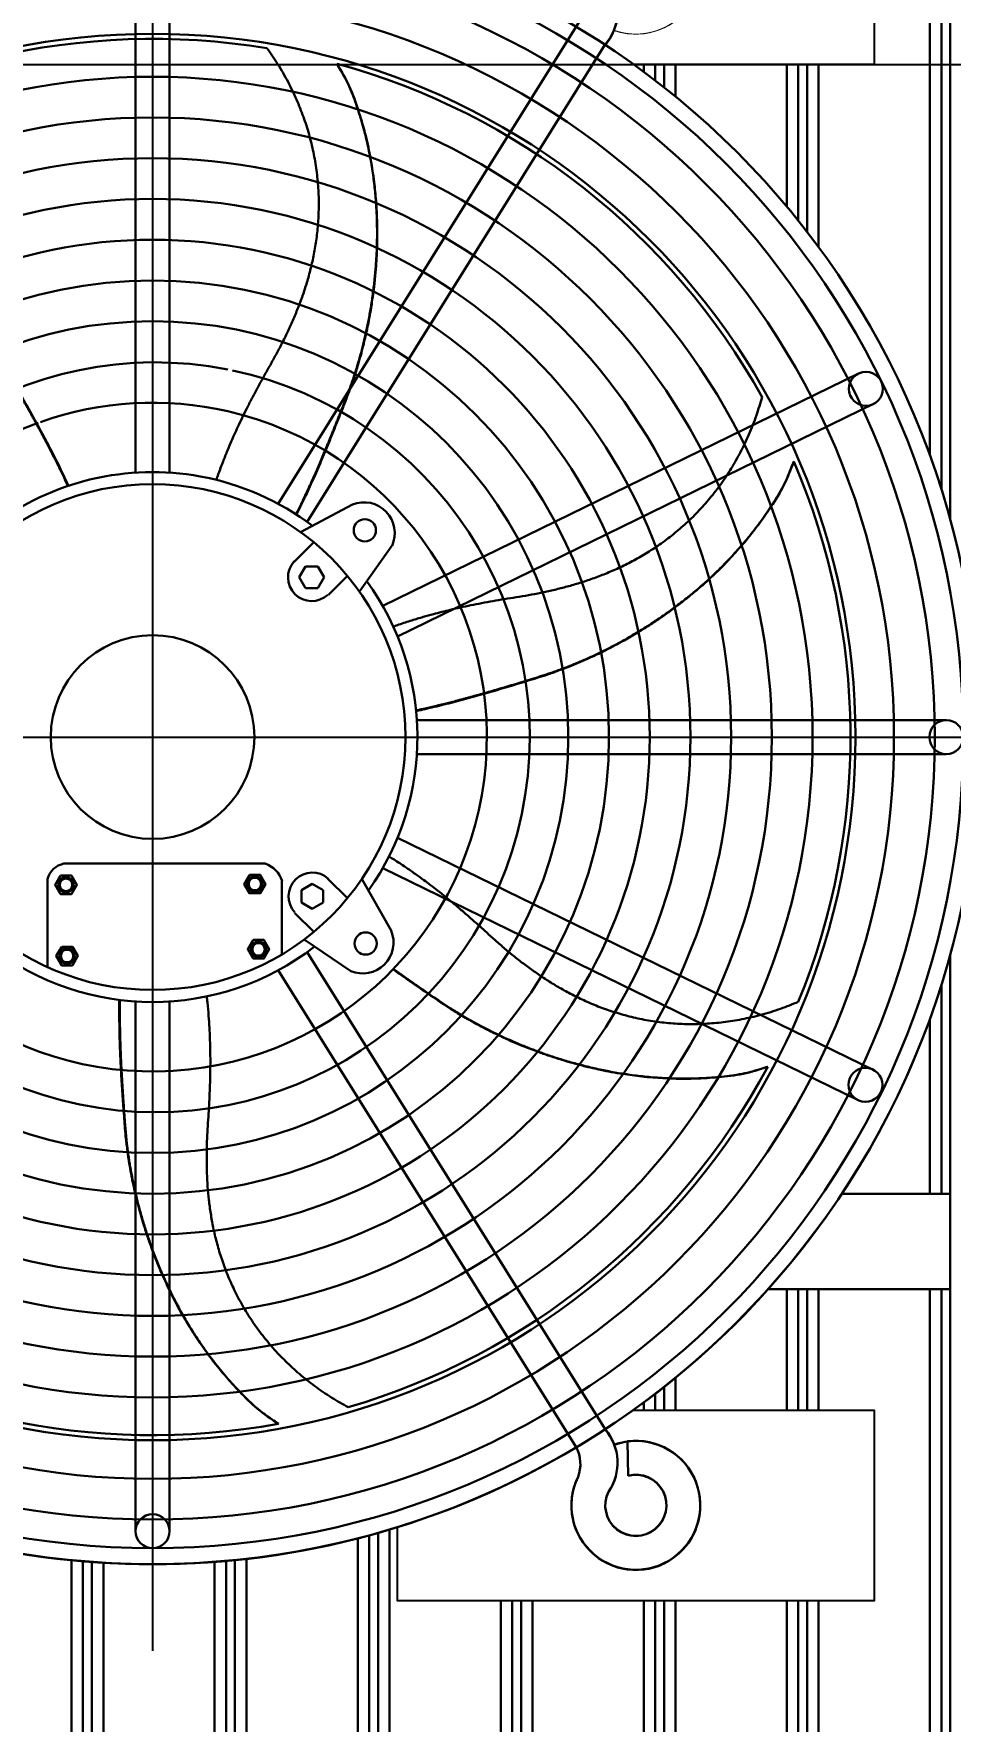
# Model space of a CAD drawing. Header units: millimetres. Extents: x 8981 to 59433, y 5244 to 14154.
# Drawn here: x 15087 to 15375, y 11167 to 11698 of the extents above; entities that cross this region are included whole.
import ezdxf

# ---------------------------------------------------------------- set-up
doc = ezdxf.new("R2010")
doc.units = ezdxf.units.MM
doc.set_wipeout_variables(frame=1)
doc.linetypes.add('CENTERX2', pattern=[101.6, 63.5, -12.7, 12.7, -12.7])
doc.layers.add('1实线层', color=7, linetype='Continuous', lineweight=30)
for name, color, linetype in [('3中心线层', 1, 'CENTERX2'), ('5文字层', 3, 'Continuous'), ('6细线层', 4, 'Continuous')]:
    doc.layers.add(name, color=color, linetype=linetype)
doc.styles.get("Standard").update_dxf_attribs({"font": 'gbenor.shx', "bigfont": 'gbcbig.shx'})
doc.dimstyles.new('1-20英寸竖', dxfattribs={"dimscale": 20, "dimtxt": 3.5, "dimasz": 2.5, "dimexe": 1.5, "dimexo": 1, "dimgap": 0.5, "dimtad": 1, "dimdec": 0, "dimrnd": 1e-09, "dimzin": 12, "dimdsep": 46, "dimtxsty": 'Standard', "dimsah": 1, "dimcen": 0.09, "dimclrt": 1, "dimadec": 0, "dimazin": 3, "dimtfac": 1, "dimtdec": 0, "dimtofl": 0, "dimtmove": 0, "dimatfit": 3, "dimfxl": 0, "dimfrac": 2, "dimtolj": 1, "dimtzin": 12, "dimarcsym": 0})

# ---------------------------------------------------------------- blocks, each defined once
blk = doc.blocks.new('G$C12A8FAE8')
for p, q in [((-617.8, -1080.5), (-617.8, -19.5)), ((-615, -535), (-615, -40)), ((-611.4, -535), (-611.4, -40)), ((-576.4, -535), (-576.4, -40)), ((-572.8, -535), (-572.8, -40)), ((-570, -535), (-570, -40)), ((-566.4, -535), (-566.4, -40)), ((-531.4, -535), (-531.4, -40)), ((-527.8, -535), (-527.8, -40)), ((-525, -535), (-525, -40)), ((-521.4, -535), (-521.4, -40)), ((-486.4, -535), (-486.4, -40)), ((-482.8, -535), (-482.8, -40)), ((-480, -535), (-480, -40)), ((-476.4, -535), (-476.4, -40)), ((-441.4, -535), (-441.4, -40)), ((-437.8, -535), (-437.8, -40)), ((-435, -535), (-435, -40)), ((-431.4, -535), (-431.4, -40)), ((-396.4, -535), (-396.4, -40)), ((-392.8, -535), (-392.8, -40)), ((-390, -535), (-390, -40)), ((-386.4, -535), (-386.4, -40)), ((-351.4, -535), (-351.4, -40)), ((-347.8, -535), (-347.8, -40)), ((-345, -535), (-345, -40)), ((-341.4, -535), (-341.4, -40)), ((-617.8, -535), (-120, -535)), ((-617.8, -565), (-120, -565)), ((-615, -1060), (-615, -565)), ((-611.4, -1060), (-611.4, -565)), ((-576.4, -1060), (-576.4, -565)), ((-572.8, -1060), (-572.8, -565)), ((-570, -1060), (-570, -565)), ((-566.4, -1060), (-566.4, -565)), ((-531.4, -1060), (-531.4, -565)), ((-527.8, -1060), (-527.8, -565)), ((-525, -1060), (-525, -565)), ((-521.4, -1060), (-521.4, -565)), ((-486.4, -1060), (-486.4, -565)), ((-482.8, -1060), (-482.8, -565)), ((-480, -1060), (-480, -565)), ((-476.4, -1060), (-476.4, -565)), ((-441.4, -1060), (-441.4, -565)), ((-437.8, -1060), (-437.8, -565)), ((-435, -1060), (-435, -565)), ((-431.4, -1060), (-431.4, -565)), ((-396.4, -1060), (-396.4, -565)), ((-392.8, -1060), (-392.8, -565)), ((-390, -1060), (-390, -565)), ((-386.4, -1060), (-386.4, -565)), ((-351.4, -1060), (-351.4, -565)), ((-347.8, -1060), (-347.8, -565)), ((-345, -1060), (-345, -565)), ((-341.4, -1060), (-341.4, -565))]:
    blk.add_line(p, q)
blk = doc.blocks.new('G$C885217BF')
at = {"ltscale": 3}
blk.add_wipeout([(-75, 30), (75, 30), (75, 30), (75, -30), (75, -30), (-75, -30), (-75, -30)], dxfattribs=at)
blk.add_lwpolyline([(-75, 30), (75, 30), (75, -30), (-75, -30)], close=True, dxfattribs=at)
blk.add_lwpolyline([(-8, 0, -0.414214), (0, 8, -0.414214), (8, 0, -0.414214), (0, -8, -0.414214)], format="xyb", close=True, dxfattribs=at)
at = {"layer": '3中心线层', "ltscale": 0.5}
for p, q in [((0, -13.09), (0, 13.09)), ((13.09, 0), (-13.09, 0))]:
    blk.add_line(p, q, dxfattribs=at)
at = {"layer": '6细线层'}
blk.add_lwpolyline([(-75, 30), (75, 30), (75, -30), (-75, -30)], close=True, dxfattribs=at)
at = {"layer": '6细线层', "ltscale": 0.5}
blk.add_circle((0, 0), 8, dxfattribs=at)
blk.add_arc((0, 0), 7.25, 0, 270, dxfattribs=at)
blk = doc.blocks.new('G$C80375B3E')
at = {"layer": '1实线层', "ltscale": 3}
blk.add_lwpolyline([(2.6, -20.19, -3.983183), (18.19, -9.05, 0.252617), (16.24, -14.24), (18.78, -18.3, -0.275671), (285.22, -18.3), (287.77, -14.23, 0.252528), (285.82, -9.05, -3.983183), (301.4, -20.19, -0.053611), (297.19, -19.17, -0.088793), (294.28, -23.96, -0.540918), (294.31, -459.17, -0.08822), (297.2, -463.97, -0.053443), (301.4, -462.96, -3.983183), (285.81, -474.1, 0.216304), (285.26, -464.83, -0.275671), (18.81, -464.87), (16.21, -469.03, 0.250404), (18.18, -474.1, -3.983183), (2.6, -462.96, -0.053764), (6.83, -463.98), (9.76, -459.21, -0.541018), (9.72, -23.96, -0.088732), (6.82, -19.17, -0.053596)], format="xyb", close=True, dxfattribs=at)
blk.add_arc((152, -241.57), 260, 303.1849, 56.8239, dxfattribs=at)
at = {"ltscale": 3}
blk.add_wipeout([(2.6, -20.19), (1.33, -20.31), (0.05, -20.35), (-1.23, -20.32), (-2.5, -20.2), (-3.77, -20), (-5.02, -19.72), (-6.24, -19.37), (-7.45, -18.94), (-8.62, -18.43), (-9.76, -17.85), (-10.86, -17.2), (-11.92, -16.48), (-12.93, -15.69), (-13.89, -14.85), (-14.79, -13.94), (-15.64, -12.98), (-16.42, -11.97), (-17.14, -10.91), (-17.79, -9.81), (-18.37, -8.67), (-18.87, -7.49), (-19.3, -6.29), (-19.66, -5.06), (-19.93, -3.81), (-20.13, -2.55), (-20.24, -1.27), (-20.28, 0.01), (-20.23, 1.28), (-20.11, 2.56), (-19.9, 3.82), (-19.62, 5.07), (-19.25, 6.29), (-18.81, 7.49), (-18.3, 8.66), (-17.71, 9.8), (-17.05, 10.9), (-16.33, 11.95), (-15.54, 12.96), (-14.68, 13.91), (-13.77, 14.81), (-12.81, 15.65), (-11.79, 16.42), (-10.73, 17.13), (-9.62, 17.78), (-8.48, 18.35), (-7.3, 18.84), (-6.09, 19.27), (-4.86, 19.61), (-3.61, 19.88), (-2.34, 20.07), (-1.07, 20.18), (0.21, 20.2), (1.49, 20.15), (2.76, 20.02), (4.02, 19.8), (5.27, 19.51), (6.49, 19.14), (7.69, 18.69), (8.86, 18.17), (9.99, 17.57), (11.08, 16.91), (12.13, 16.18), (13.13, 15.38), (14.08, 14.52), (14.97, 13.6), (15.8, 12.63), (16.57, 11.61), (17.28, 10.54), (17.91, 9.43), (18.48, 8.29), (18.97, 7.1), (19.38, 5.89), (19.72, 4.66), (19.98, 3.41), (20.16, 2.14), (20.26, 0.87), (20.28, -0.41), (20.21, -1.69), (20.07, -2.96), (19.85, -4.22), (19.55, -5.46), (19.17, -6.69), (18.72, -7.88), (18.19, -9.05), (17.92, -9.29), (17.67, -9.55), (17.44, -9.83), (17.22, -10.12), (17.03, -10.42), (16.85, -10.74), (16.69, -11.06), (16.56, -11.39), (16.44, -11.74), (16.34, -12.08), (16.27, -12.44), (16.22, -12.8), (16.19, -13.16), (16.18, -13.52), (16.2, -13.88), (16.24, -14.24), (18.78, -18.3), (18.78, -18.3), (33.16, -10.32), (48.03, -3.27), (63.31, 2.83), (78.95, 7.95), (94.87, 12.07), (111.03, 15.18), (127.35, 17.25), (143.77, 18.3), (160.23, 18.3), (176.65, 17.25), (192.97, 15.18), (209.13, 12.07), (225.05, 7.95), (240.69, 2.83), (255.97, -3.27), (270.84, -10.32), (285.22, -18.3), (287.77, -14.23), (287.77, -14.23), (287.81, -13.87), (287.82, -13.51), (287.81, -13.15), (287.78, -12.79), (287.73, -12.43), (287.66, -12.08), (287.56, -11.73), (287.45, -11.39), (287.31, -11.06), (287.15, -10.74), (286.97, -10.42), (286.78, -10.12), (286.56, -9.83), (286.33, -9.55), (286.08, -9.29), (285.82, -9.05), (285.29, -7.88), (284.83, -6.69), (284.45, -5.47), (284.15, -4.22), (283.93, -2.96), (283.79, -1.69), (283.72, -0.42), (283.74, 0.86), (283.84, 2.14), (284.02, 3.4), (284.28, 4.66), (284.62, 5.89), (285.03, 7.1), (285.52, 8.28), (286.09, 9.43), (286.72, 10.54), (287.43, 11.61), (288.2, 12.63), (289.03, 13.6), (289.92, 14.52), (290.87, 15.38), (291.87, 16.17), (292.92, 16.91), (294.01, 17.57), (295.14, 18.17), (296.31, 18.69), (297.51, 19.14), (298.73, 19.51), (299.98, 19.8), (301.24, 20.02), (302.51, 20.15), (303.79, 20.2), (305.07, 20.18), (306.34, 20.07), (307.61, 19.88), (308.86, 19.61), (310.09, 19.27), (311.3, 18.85), (312.47, 18.35), (313.62, 17.78), (314.73, 17.14), (315.79, 16.43), (316.81, 15.65), (317.77, 14.81), (318.68, 13.91), (319.54, 12.96), (320.33, 11.95), (321.05, 10.9), (321.71, 9.8), (322.3, 8.67), (322.81, 7.5), (323.25, 6.3), (323.62, 5.07), (323.9, 3.82), (324.11, 2.56), (324.23, 1.29), (324.28, 0.01), (324.24, -1.27), (324.13, -2.54), (323.93, -3.81), (323.66, -5.06), (323.3, -6.29), (322.87, -7.49), (322.37, -8.67), (321.79, -9.81), (321.14, -10.91), (320.42, -11.97), (319.64, -12.98), (318.8, -13.94), (317.89, -14.85), (316.93, -15.69), (315.92, -16.48), (314.87, -17.2), (313.76, -17.85), (312.62, -18.43), (311.45, -18.93), (310.25, -19.37), (309.02, -19.72), (307.77, -20), (306.51, -20.2), (305.23, -20.32), (303.95, -20.35), (302.68, -20.31), (301.4, -20.19), (299.97, -19.95), (298.57, -19.61), (297.19, -19.17), (296.82, -20.04), (296.41, -20.88), (295.94, -21.69), (295.43, -22.48), (294.88, -23.24), (294.28, -23.96), (307.48, -33.19), (320.09, -43.22), (332.05, -54.01), (343.33, -65.52), (353.86, -77.71), (363.63, -90.53), (372.58, -103.93), (380.68, -117.86), (387.9, -132.26), (394.22, -147.08), (399.61, -162.26), (404.05, -177.75), (407.51, -193.49), (410, -209.41), (411.5, -225.45), (412, -241.55), (411.5, -257.66), (410.01, -273.7), (407.52, -289.62), (404.06, -305.36), (399.62, -320.85), (394.23, -336.03), (387.92, -350.85), (380.7, -365.26), (372.6, -379.19), (363.65, -392.59), (353.89, -405.41), (343.35, -417.6), (332.08, -429.11), (320.12, -439.91), (307.51, -449.94), (294.31, -459.17), (294.9, -459.9), (295.46, -460.65), (295.96, -461.44), (296.42, -462.26), (296.83, -463.11), (297.2, -463.97), (298.57, -463.54), (299.98, -463.2), (301.4, -462.96), (302.67, -462.84), (303.95, -462.8), (305.23, -462.83), (306.5, -462.95), (307.77, -463.15), (309.02, -463.43), (310.24, -463.78), (311.45, -464.21), (312.62, -464.72), (313.76, -465.3), (314.86, -465.95), (315.92, -466.67), (316.93, -467.45), (317.89, -468.3), (318.79, -469.21), (319.64, -470.17), (320.42, -471.18), (321.14, -472.24), (321.79, -473.34), (322.37, -474.48), (322.87, -475.65), (323.3, -476.86), (323.66, -478.09), (323.93, -479.34), (324.13, -480.6), (324.24, -481.88), (324.28, -483.15), (324.23, -484.43), (324.11, -485.71), (323.9, -486.97), (323.62, -488.21), (323.25, -489.44), (322.81, -490.64), (322.3, -491.81), (321.71, -492.95), (321.05, -494.05), (320.33, -495.1), (319.54, -496.11), (318.68, -497.06), (317.77, -497.96), (316.81, -498.8), (315.79, -499.57), (314.73, -500.28), (313.62, -500.92), (312.48, -501.5), (311.3, -501.99), (310.09, -502.42), (308.86, -502.76), (307.61, -503.03), (306.34, -503.22), (305.07, -503.32), (303.79, -503.35), (302.51, -503.3), (301.24, -503.16), (299.98, -502.95), (298.73, -502.66), (297.51, -502.29), (296.31, -501.84), (295.14, -501.32), (294.01, -500.72), (292.92, -500.06), (291.87, -499.33), (290.87, -498.53), (289.92, -497.67), (289.03, -496.75), (288.2, -495.78), (287.43, -494.76), (286.72, -493.69), (286.09, -492.58), (285.52, -491.43), (285.03, -490.25), (284.62, -489.04), (284.28, -487.81), (284.02, -486.56), (283.84, -485.29), (283.74, -484.01), (283.72, -482.74), (283.79, -481.46), (283.93, -480.19), (284.15, -478.93), (284.45, -477.68), (284.83, -476.46), (285.28, -475.27), (285.81, -474.1), (286.04, -473.46), (286.23, -472.8), (286.37, -472.13), (286.47, -471.45), (286.54, -470.77), (286.56, -470.09), (286.54, -469.41), (286.48, -468.72), (286.37, -468.05), (286.23, -467.38), (286.05, -466.72), (285.82, -466.07), (285.56, -465.44), (285.26, -464.83), (270.87, -472.81), (256.01, -479.86), (240.73, -485.97), (225.09, -491.09), (209.16, -495.21), (193.01, -498.32), (176.69, -500.4), (160.27, -501.44), (143.81, -501.45), (127.39, -500.41), (111.07, -498.33), (94.91, -495.23), (78.98, -491.11), (63.35, -485.99), (48.07, -479.9), (33.2, -472.85), (18.81, -464.87), (16.21, -469.03), (16.21, -469.03), (16.18, -469.38), (16.17, -469.74), (16.18, -470.09), (16.21, -470.44), (16.27, -470.79), (16.35, -471.14), (16.44, -471.48), (16.56, -471.81), (16.7, -472.14), (16.86, -472.46), (17.04, -472.76), (17.23, -473.06), (17.45, -473.34), (17.68, -473.61), (17.92, -473.86), (18.18, -474.1), (18.71, -475.26), (19.17, -476.46), (19.55, -477.68), (19.85, -478.92), (20.07, -480.18), (20.21, -481.46), (20.28, -482.73), (20.26, -484.01), (20.16, -485.29), (19.98, -486.55), (19.72, -487.81), (19.38, -489.04), (18.97, -490.25), (18.48, -491.43), (17.91, -492.58), (17.28, -493.69), (16.57, -494.76), (15.8, -495.78), (14.97, -496.75), (14.08, -497.67), (13.13, -498.53), (12.13, -499.32), (11.08, -500.06), (9.99, -500.72), (8.86, -501.32), (7.69, -501.84), (6.49, -502.29), (5.27, -502.66), (4.02, -502.95), (2.76, -503.16), (1.49, -503.3), (0.21, -503.35), (-1.07, -503.32), (-2.34, -503.22), (-3.61, -503.03), (-4.86, -502.76), (-6.09, -502.42), (-7.3, -501.99), (-8.47, -501.5), (-9.62, -500.93), (-10.73, -500.28), (-11.79, -499.57), (-12.81, -498.8), (-13.77, -497.96), (-14.68, -497.06), (-15.54, -496.11), (-16.33, -495.1), (-17.05, -494.05), (-17.71, -492.95), (-18.3, -491.82), (-18.81, -490.65), (-19.25, -489.44), (-19.62, -488.22), (-19.9, -486.97), (-20.11, -485.71), (-20.23, -484.44), (-20.28, -483.16), (-20.24, -481.88), (-20.13, -480.6), (-19.93, -479.34), (-19.66, -478.09), (-19.3, -476.86), (-18.87, -475.66), (-18.37, -474.48), (-17.79, -473.34), (-17.14, -472.24), (-16.42, -471.18), (-15.64, -470.17), (-14.8, -469.21), (-13.89, -468.3), (-12.93, -467.46), (-11.92, -466.67), (-10.87, -465.95), (-9.76, -465.3), (-8.62, -464.72), (-7.45, -464.21), (-6.25, -463.78), (-5.02, -463.43), (-3.77, -463.15), (-2.51, -462.95), (-1.23, -462.83), (0.05, -462.8), (1.32, -462.84), (2.6, -462.96), (4.03, -463.2), (5.44, -463.54), (6.83, -463.98), (9.76, -459.21), (9.76, -459.21), (-3.45, -449.98), (-16.06, -439.95), (-28.03, -429.16), (-39.31, -417.65), (-49.85, -405.46), (-59.61, -392.64), (-68.56, -379.24), (-76.67, -365.31), (-83.89, -350.91), (-90.21, -336.08), (-95.6, -320.9), (-100.04, -305.4), (-103.51, -289.67), (-106, -273.75), (-107.5, -257.7), (-108, -241.59), (-107.5, -225.49), (-106.01, -209.44), (-103.52, -193.52), (-100.05, -177.78), (-95.62, -162.29), (-90.23, -147.1), (-83.91, -132.28), (-76.69, -117.87), (-68.58, -103.94), (-59.63, -90.54), (-49.87, -77.72), (-39.33, -65.53), (-28.06, -54.02), (-16.09, -43.22), (-3.48, -33.19), (9.72, -23.96), (9.12, -23.24), (8.57, -22.48), (8.06, -21.69), (7.59, -20.88), (7.18, -20.04), (6.82, -19.17), (5.44, -19.61), (4.03, -19.95)], dxfattribs=at).dxf.layer = '1实线层'
at = {"layer": '1实线层', "ltscale": 3}
for p, q in [((146.66, -158.37), (146.66, 10.03)), ((157.34, -158.37), (157.34, 8.16)), ((191.53, -168.17), (287.77, -14.16)), ((200.58, -173.83), (294.28, -23.88)), ((209.98, -29.79), (210.02, -29.81)), ((224.37, -200.25), (374.08, -127.2)), ((229.05, -209.84), (379.2, -136.58)), ((353.66, -154.83), (353.68, -154.87)), ((198.57, -177.05), (214.88, -168.37)), ((196.52, -186.41), (202.69, -180.24)), ((217.06, -195.79), (227.3, -181.35)), ((200.1, -187.87), (198.13, -191.27)), ((204.02, -187.87), (200.1, -187.87)), ((205.99, -191.27), (204.02, -187.87)), ((207.33, -196.74), (213.26, -190.81)), ((198.13, -191.27), (200.1, -194.67)), ((200.1, -194.67), (204.02, -194.67)), ((204.02, -194.67), (205.99, -191.27)), ((235.13, -236.16), (401.66, -236.16)), ((235.13, -246.84), (401.66, -246.84)), ((229.06, -273.15), (379.02, -346.29)), ((118.92, -286.18), (118.92, -313.86)), ((123.05, -285.02), (123.05, -285.02)), ((124.13, -281.3), (187.4, -281.3)), ((182.47, -284.77), (182.47, -284.77)), ((207.09, -286.02), (213.26, -292.19)), ((217.97, -286.24), (227.02, -302.35)), ((224.38, -282.74), (373.93, -355.68)), ((192.7, -286.71), (192.67, -309.82)), ((202.23, -287.63), (198.83, -289.6)), ((198.83, -289.6), (198.83, -293.52)), ((205.63, -289.6), (202.23, -287.63)), ((205.63, -293.52), (205.63, -289.6)), ((196.76, -296.83), (202.69, -302.76)), ((198.83, -293.52), (202.23, -295.49)), ((202.23, -295.49), (205.63, -293.52)), ((123.4, -307.4), (123.4, -307.4)), ((183.64, -305.3), (183.64, -305.3)), ((199.65, -305.15), (214.32, -315.06)), ((200.59, -309.16), (294.31, -459.1)), ((191.54, -314.82), (285.26, -464.75)), ((146.66, -324.63), (146.66, -491.16)), ((157.34, -324.63), (157.34, -491.16)), ((146.66, -346.49), (146.66, -491.16)), ((157.34, -346.49), (157.34, -491.16)), ((345.5, -345.13), (345.48, -345.17)), ((191.62, -457.39), (191.58, -457.4)), ((301.54, -473.72), (301.4, -462.89)), ((301.54, -473.79), (301.4, -462.96))]:
    blk.add_line(p, q, dxfattribs=at)
for points in [[(123.05, -285.02), (121.36, -287.95), (123.05, -290.88), (126.44, -290.88), (128.13, -287.95), (126.44, -285.02)], [(182.47, -284.77), (180.78, -287.7), (182.47, -290.63), (185.86, -290.63), (187.55, -287.7), (185.86, -284.77)], [(123.4, -307.4), (121.7, -310.33), (123.4, -313.27), (126.78, -313.27), (128.47, -310.33), (126.78, -307.4)], [(183.64, -305.3), (181.95, -308.23), (183.64, -311.16), (187.02, -311.16), (188.71, -308.23), (187.02, -305.3)]]:
    blk.add_lwpolyline(points, close=True, dxfattribs=at)
for centre, radius in [((152, -241.5), 260), ((152, -241.5), 255), ((152, -241.5), 246.01), ((152, -241.5), 246.01), ((152, -241.5), 233.2), ((152, -241.5), 221.07), ((152, -241.5), 207.59), ((152, -241.5), 194.78), ((152, -241.5), 181.97), ((152, -241.5), 169.17), ((152, -241.5), 156.36), ((152, -241.5), 143.55), ((152, -241.5), 130.74), ((376.38, -132.02), 5.34), ((152, -241.5), 79.51), ((218.76, -176.48), 3.49), ((152, -241.5), 32.02), ((401.66, -241.5), 5.34), ((124.75, -287.95), 2.44), ((124.75, -287.95), 1.95), ((184.17, -287.7), 2.44), ((184.17, -287.7), 1.95), ((185.33, -308.23), 2.44), ((185.33, -308.23), 1.95), ((218.99, -306.41), 3.49), ((125.09, -310.33), 2.44), ((125.09, -310.33), 1.95), ((376.21, -350.85), 5.34), ((152, -491.16), 5.34)]:
    blk.add_circle(centre, radius, dxfattribs=at)
for centre, radius, start, end in [((282.37, -13.36), 15.89, 318.5315, 34.9918), ((282.37, -13.44), 15.89, 318.5315, 34.9918), ((152, -241.5), 219.5, 80.5668, 126.1026), ((152, -241.5), 219.5, 29.1382, 74.6741), ((152.76, -241.57), 117.86, 78.7926, 78.0576), ((152, -241.5), 105.13, 76.9986, 109.5998), ((152, -241.5), 105.13, 110.0525, 76.9986), ((152, -241.5), 83.3, 79.6372, 127.1193), ((152, -241.5), 219.5, 337.7097, 23.2455), ((152, -241.5), 83.3, 52.8807, 79.6372), ((218.44, -177.4), 9.71, 335.9865, 111.4963), ((202.06, -191.27), 7.47, 137.6567, 312.5382), ((152, -241.5), 83.3, 324.6301, 36.0121), ((125.26, -287.72), 6.52, 99.9795, 166.3507), ((184.79, -289.17), 8.29, 17.2615, 71.6228), ((202.23, -291.56), 7.47, 47.6567, 222.5382), ((218.07, -306.11), 9.71, 247.2815, 22.7913), ((152, -241.5), 83.3, 232.2803, 307.7197), ((152, -241.5), 219.5, 286.2811, 331.8169), ((152, -241.5), 219.5, 234.8525, 280.3883), ((282.25, -469.61), 16, 325.1711, 41.0999), ((282.25, -469.69), 16, 325.1711, 41.0999), ((152, -241.57), 260, 239.1849, 300.8327), ((304, -483), 20.28, 153.742, 97.3694), ((304, -483.07), 20.28, 153.742, 109.606), ((275.32, -470), 11.24, 339.0158, 27.837), ((275.32, -470.08), 11.24, 339.0158, 27.837), ((304, -483), 9.61, 153.742, 104.8487), ((304, -483.07), 9.61, 153.742, 104.8487)]:
    blk.add_arc(centre, radius, start, end, dxfattribs=at)
for points, knots in [([(172.04, -160.65), (172.24, -160.06), (172.93, -158.13), (174.08, -155.03), (175.49, -151.53), (176.76, -148.53), (177.95, -145.84), (179.18, -143.2), (180.53, -140.38), (182.04, -137.38), (183.64, -134.3), (185.33, -131.15), (187.1, -127.92), (188.96, -124.62), (190.85, -121.25), (192.69, -117.77), (194.45, -114.19), (196.14, -110.5), (197.73, -106.68), (199.21, -102.72), (200.57, -98.58), (201.77, -94.22), (202.79, -89.64), (203.59, -84.8), (204.12, -79.7), (204.33, -74.37), (204.17, -68.87), (203.62, -63.26), (202.65, -57.62), (201.27, -52.02), (199.5, -46.48), (197.28, -40.97), (194.61, -35.41), (191.5, -30.02), (189.12, -26.61), (187.98, -24.97)], [8.255281, 8.255281, 8.255281, 8.255281, 10.121784, 14.401064, 18.150892, 21.455719, 24.180752, 26.955923, 30.200514, 33.559882, 37.030812, 40.610671, 44.29679, 48.085993, 51.96104, 55.897671, 59.890687, 63.94053, 68.063058, 72.284859, 76.633225, 81.136131, 85.822299, 90.718225, 95.847271, 101.191072, 106.70586, 112.350565, 118.083862, 123.862655, 129.639466, 135.506249, 141.663891, 148.151804, 154.142324, 154.142324, 154.142324, 154.142324]), ([(209.98, -29.79), (210.4, -30.51), (211.39, -32.19), (212.89, -34.87), (214.33, -37.88), (215.51, -40.95), (216.54, -44.02), (217.49, -47.06), (218.35, -50.05), (219.11, -53), (219.78, -55.9), (220.35, -58.73), (220.85, -61.49), (221.27, -64.2), (221.62, -66.85), (221.92, -69.44), (222.15, -71.99), (222.33, -74.49), (222.47, -76.94), (222.55, -79.35), (222.59, -81.73), (222.6, -84.07), (222.56, -86.38), (222.49, -88.66), (222.37, -90.93), (222.23, -93.17), (222.05, -95.39), (221.84, -97.59), (221.6, -99.76), (221.33, -101.9), (221.04, -104), (220.71, -106.06), (220.37, -108.09), (220, -110.07), (219.62, -112.01), (219.21, -113.91), (218.79, -115.77), (218.36, -117.59), (217.91, -119.38), (217.44, -121.12), (216.96, -122.83), (216.47, -124.5), (215.97, -126.14), (215.45, -127.75), (214.93, -129.32), (214.4, -130.85), (213.85, -132.34), (213.3, -133.8), (212.76, -135.22), (212.21, -136.61), (211.68, -137.98), (211.15, -139.31), (210.63, -140.62), (210.12, -141.9), (209.61, -143.16), (209.11, -144.4), (208.62, -145.62), (208.13, -146.82), (207.65, -148), (207.17, -149.16), (206.7, -150.29), (206.24, -151.4), (205.78, -152.49), (205.33, -153.55), (204.89, -154.59), (204.46, -155.6), (204.03, -156.58), (203.61, -157.55), (203.2, -158.48), (202.8, -159.39), (202.41, -160.28), (202.02, -161.13), (201.65, -161.95), (201.3, -162.73), (200.96, -163.46), (200.64, -164.16), (200.31, -164.86), (199.96, -165.61), (199.59, -166.39), (199.2, -167.19), (198.8, -168.03), (198.39, -168.88), (197.96, -169.74), (197.53, -170.61), (197.24, -171.18), (197.1, -171.47)], [0, 0, 0, 0, 2.479551, 5.862821, 9.199065, 12.487265, 15.728014, 18.912482, 22.031696, 25.079332, 28.049621, 30.936399, 33.743249, 36.479924, 39.151473, 41.762496, 44.317045, 46.819263, 49.273768, 51.685356, 54.058673, 56.398105, 58.708055, 60.993065, 63.257717, 65.505607, 67.735225, 69.943406, 72.127072, 74.283216, 76.408698, 78.500316, 80.554881, 82.570887, 84.549179, 86.490829, 88.396918, 90.268522, 92.10674, 93.912698, 95.687547, 97.432396, 99.147619, 100.832539, 102.486389, 104.108504, 105.698326, 107.255635, 108.780188, 110.272703, 111.734949, 113.168688, 114.575657, 115.957546, 117.316002, 118.652648, 119.968636, 121.263535, 122.536594, 123.787088, 125.014321, 126.217607, 127.396252, 128.549554, 129.676811, 130.777624, 131.852219, 132.900905, 133.924002, 134.921695, 135.891702, 136.82967, 137.731244, 138.592114, 139.401766, 140.115189, 140.903402, 141.732039, 142.596437, 143.492694, 144.416815, 145.364678, 146.332048, 147.315302, 148.262742, 148.262742, 148.262742, 148.262742]), ([(22.63, -64.18), (23.45, -64.29), (25.38, -64.56), (28.41, -65.06), (31.66, -65.82), (34.8, -66.81), (37.84, -67.92), (40.81, -69.07), (43.69, -70.26), (46.47, -71.5), (49.15, -72.79), (51.72, -74.1), (54.19, -75.44), (56.57, -76.8), (58.86, -78.17), (61.07, -79.56), (63.21, -80.96), (65.28, -82.38), (67.28, -83.81), (69.21, -85.24), (71.1, -86.69), (72.93, -88.15), (74.71, -89.62), (76.45, -91.1), (78.15, -92.6), (79.82, -94.11), (81.44, -95.63), (83.03, -97.17), (84.58, -98.71), (86.08, -100.25), (87.54, -101.8), (88.96, -103.33), (90.32, -104.87), (91.65, -106.39), (92.92, -107.9), (94.16, -109.4), (95.35, -110.89), (96.5, -112.36), (97.61, -113.83), (98.68, -115.28), (99.72, -116.72), (100.72, -118.15), (101.69, -119.57), (102.63, -120.97), (103.53, -122.36), (104.39, -123.73), (105.22, -125.08), (106.02, -126.42), (106.79, -127.74), (107.54, -129.03), (108.27, -130.3), (108.98, -131.54), (109.68, -132.76), (110.37, -133.96), (111.04, -135.14), (111.7, -136.31), (112.34, -137.45), (112.98, -138.58), (113.6, -139.7), (114.2, -140.79), (114.8, -141.86), (115.38, -142.92), (115.94, -143.95), (116.49, -144.96), (117.03, -145.96), (117.55, -146.93), (118.05, -147.87), (118.54, -148.8), (119.02, -149.71), (119.48, -150.59), (119.93, -151.45), (120.35, -152.28), (120.76, -153.08), (121.15, -153.85), (121.51, -154.56), (121.86, -155.25), (122.2, -155.94), (122.57, -156.68), (122.95, -157.46), (123.34, -158.27), (123.74, -159.1), (124.14, -159.95), (124.55, -160.83), (124.96, -161.7), (125.23, -162.29), (125.37, -162.57)], [0, 0, 0, 0, 2.479551, 5.862821, 9.199065, 12.487265, 15.728014, 18.912482, 22.031696, 25.079332, 28.049621, 30.936399, 33.743249, 36.479924, 39.151473, 41.762496, 44.317045, 46.819263, 49.273768, 51.685356, 54.058673, 56.398105, 58.708055, 60.993065, 63.257717, 65.505607, 67.735225, 69.943406, 72.127072, 74.283216, 76.408698, 78.500316, 80.554881, 82.570887, 84.549179, 86.490829, 88.396918, 90.268522, 92.10674, 93.912698, 95.687547, 97.432396, 99.147619, 100.832539, 102.486389, 104.108504, 105.698326, 107.255635, 108.780188, 110.272703, 111.734949, 113.168688, 114.575657, 115.957546, 117.316002, 118.652648, 119.968636, 121.263535, 122.536594, 123.787088, 125.014321, 126.217607, 127.396252, 128.549554, 129.676811, 130.777624, 131.852219, 132.900905, 133.924002, 134.921695, 135.891702, 136.82967, 137.731244, 138.592114, 139.401766, 140.115189, 140.903402, 141.732039, 142.596437, 143.492694, 144.416815, 145.364678, 146.332048, 147.315302, 148.262742, 148.262742, 148.262742, 148.262742]), ([(125.57, -162.5), (124.75, -160.74), (123, -157.09), (120.23, -151.61), (117.28, -146.05), (114.25, -140.52), (111.16, -135.03), (108.01, -129.56), (105.61, -125.41), (104.17, -123.13), (103.86, -122.63)], [12.556692, 12.556692, 12.556692, 12.556692, 18.398397, 24.686718, 30.982877, 37.28498, 43.589304, 49.894121, 56.204009, 57.978849, 57.978849, 57.978849, 57.978849]), ([(197.28, -171.58), (198.15, -169.84), (199.91, -166.2), (202.47, -160.61), (204.98, -154.84), (207.41, -149.03), (209.78, -143.18), (212.09, -137.32), (213.84, -132.85), (214.72, -130.3), (214.92, -129.75)], [12.556692, 12.556692, 12.556692, 12.556692, 18.398397, 24.686718, 30.982877, 37.28498, 43.589304, 49.894121, 56.204009, 57.978849, 57.978849, 57.978849, 57.978849]), ([(227.71, -206.76), (228.3, -206.55), (230.23, -205.88), (233.37, -204.85), (236.99, -203.77), (240.13, -202.89), (242.97, -202.15), (245.8, -201.46), (248.85, -200.76), (252.13, -200.07), (255.54, -199.4), (259.06, -198.75), (262.69, -198.13), (266.42, -197.53), (270.24, -196.9), (274.11, -196.17), (278.01, -195.31), (281.94, -194.33), (285.92, -193.2), (289.94, -191.88), (294.02, -190.36), (298.18, -188.59), (302.4, -186.53), (306.68, -184.13), (311, -181.37), (315.29, -178.21), (319.5, -174.66), (323.54, -170.73), (327.35, -166.45), (330.87, -161.88), (334.08, -157.04), (337.01, -151.88), (339.7, -146.32), (341.97, -140.52), (343.15, -136.54), (343.72, -134.62)], [8.255281, 8.255281, 8.255281, 8.255281, 10.121784, 14.401064, 18.150892, 21.455719, 24.180752, 26.955923, 30.200514, 33.559882, 37.030812, 40.610671, 44.29679, 48.085993, 51.96104, 55.897671, 59.890687, 63.94053, 68.063058, 72.284859, 76.633225, 81.136131, 85.822299, 90.718225, 95.847271, 101.191072, 106.70586, 112.350565, 118.083862, 123.862655, 129.639466, 135.506249, 141.663891, 148.151804, 154.142324, 154.142324, 154.142324, 154.142324]), ([(353.66, -154.83), (353.37, -155.6), (352.68, -157.43), (351.52, -160.27), (350.06, -163.27), (348.39, -166.11), (346.63, -168.83), (344.85, -171.47), (343.05, -174.01), (341.22, -176.44), (339.37, -178.77), (337.51, -180.98), (335.66, -183.09), (333.81, -185.11), (331.96, -187.04), (330.11, -188.89), (328.27, -190.66), (326.43, -192.36), (324.59, -193.99), (322.76, -195.56), (320.93, -197.08), (319.1, -198.54), (317.27, -199.95), (315.44, -201.32), (313.6, -202.64), (311.76, -203.93), (309.91, -205.17), (308.06, -206.38), (306.22, -207.54), (304.38, -208.66), (302.55, -209.74), (300.73, -210.78), (298.93, -211.77), (297.15, -212.72), (295.4, -213.63), (293.66, -214.5), (291.94, -215.33), (290.25, -216.13), (288.57, -216.88), (286.92, -217.61), (285.28, -218.3), (283.67, -218.96), (282.07, -219.59), (280.5, -220.19), (278.94, -220.75), (277.41, -221.29), (275.91, -221.8), (274.43, -222.28), (272.97, -222.74), (271.54, -223.18), (270.15, -223.61), (268.77, -224.03), (267.43, -224.44), (266.11, -224.84), (264.8, -225.23), (263.52, -225.62), (262.26, -225.99), (261.02, -226.36), (259.8, -226.71), (258.6, -227.06), (257.42, -227.4), (256.26, -227.73), (255.13, -228.05), (254.02, -228.36), (252.93, -228.66), (251.87, -228.95), (250.83, -229.24), (249.82, -229.51), (248.83, -229.77), (247.87, -230.02), (246.93, -230.27), (246.02, -230.5), (245.15, -230.72), (244.32, -230.93), (243.55, -231.12), (242.8, -231.31), (242.04, -231.49), (241.24, -231.68), (240.4, -231.88), (239.53, -232.08), (238.63, -232.28), (237.7, -232.49), (236.76, -232.69), (235.81, -232.9), (235.18, -233.03), (234.88, -233.1)], [0, 0, 0, 0, 2.479551, 5.862821, 9.199065, 12.487265, 15.728014, 18.912482, 22.031696, 25.079332, 28.049621, 30.936399, 33.743249, 36.479924, 39.151473, 41.762496, 44.317045, 46.819263, 49.273768, 51.685356, 54.058673, 56.398105, 58.708055, 60.993065, 63.257717, 65.505607, 67.735225, 69.943406, 72.127072, 74.283216, 76.408698, 78.500316, 80.554881, 82.570887, 84.549179, 86.490829, 88.396918, 90.268522, 92.10674, 93.912698, 95.687547, 97.432396, 99.147619, 100.832539, 102.486389, 104.108504, 105.698326, 107.255635, 108.780188, 110.272703, 111.734949, 113.168688, 114.575657, 115.957546, 117.316002, 118.652648, 119.968636, 121.263535, 122.536594, 123.787088, 125.014321, 126.217607, 127.396252, 128.549554, 129.676811, 130.777624, 131.852219, 132.900905, 133.924002, 134.921695, 135.891702, 136.82967, 137.731244, 138.592114, 139.401766, 140.115189, 140.903402, 141.732039, 142.596437, 143.492694, 144.416815, 145.364678, 146.332048, 147.315302, 148.262742, 148.262742, 148.262742, 148.262742]), ([(234.9, -233.31), (236.8, -232.9), (240.74, -232.01), (246.71, -230.53), (252.79, -228.89), (258.85, -227.17), (264.89, -225.37), (270.92, -223.53), (275.5, -222.1), (278.04, -221.21), (278.6, -221.01)], [12.556692, 12.556692, 12.556692, 12.556692, 18.398397, 24.686718, 30.982877, 37.28498, 43.589304, 49.894121, 56.204009, 57.978849, 57.978849, 57.978849, 57.978849]), ([(226.37, -279.03), (226.89, -279.36), (228.63, -280.45), (231.39, -282.26), (234.49, -284.42), (237.13, -286.33), (239.48, -288.08), (241.79, -289.87), (244.23, -291.82), (246.82, -293.95), (249.47, -296.2), (252.17, -298.55), (254.92, -301), (257.72, -303.54), (260.59, -306.14), (263.58, -308.7), (266.68, -311.22), (269.9, -313.68), (273.26, -316.08), (276.8, -318.41), (280.53, -320.65), (284.51, -322.79), (288.75, -324.81), (293.29, -326.67), (298.15, -328.32), (303.29, -329.71), (308.69, -330.78), (314.29, -331.49), (320, -331.8), (325.77, -331.7), (331.56, -331.2), (337.42, -330.27), (343.44, -328.9), (349.39, -327.06), (353.25, -325.5), (355.1, -324.76)], [8.255281, 8.255281, 8.255281, 8.255281, 10.121784, 14.401064, 18.150892, 21.455719, 24.180752, 26.955923, 30.200514, 33.559882, 37.030812, 40.610671, 44.29679, 48.085993, 51.96104, 55.897671, 59.890687, 63.94053, 68.063058, 72.284859, 76.633225, 81.136131, 85.822299, 90.718225, 95.847271, 101.191072, 106.70586, 112.350565, 118.083862, 123.862655, 129.639466, 135.506249, 141.663891, 148.151804, 154.142324, 154.142324, 154.142324, 154.142324]), ([(227.63, -314.52), (228.36, -315.05), (230.81, -316.79), (234.99, -319.7), (240.2, -323.27), (244.17, -325.96), (246.45, -327.39), (246.95, -327.71)], [34.582744, 34.582744, 34.582744, 34.582744, 37.28498, 43.589304, 49.894121, 56.204009, 57.978849, 57.978849, 57.978849, 57.978849]), ([(345.5, -345.13), (344.71, -345.38), (342.85, -345.98), (339.9, -346.84), (336.65, -347.57), (333.39, -348.04), (330.17, -348.36), (327, -348.61), (323.88, -348.79), (320.84, -348.88), (317.87, -348.88), (314.98, -348.81), (312.17, -348.68), (309.44, -348.49), (306.78, -348.24), (304.18, -347.95), (301.65, -347.61), (299.18, -347.23), (296.76, -346.82), (294.38, -346.36), (292.06, -345.88), (289.78, -345.36), (287.53, -344.81), (285.32, -344.23), (283.14, -343.62), (280.98, -342.98), (278.86, -342.31), (276.76, -341.61), (274.7, -340.9), (272.68, -340.16), (270.69, -339.4), (268.75, -338.63), (266.85, -337.84), (265, -337.04), (263.19, -336.24), (261.43, -335.42), (259.71, -334.6), (258.03, -333.77), (256.4, -332.93), (254.8, -332.09), (253.24, -331.24), (251.72, -330.39), (250.23, -329.53), (248.78, -328.67), (247.37, -327.81), (245.99, -326.95), (244.66, -326.09), (243.36, -325.23), (242.09, -324.38), (240.86, -323.54), (239.65, -322.72), (238.47, -321.91), (237.31, -321.11), (236.17, -320.32), (235.05, -319.55), (233.95, -318.79), (232.87, -318.04), (231.81, -317.29), (230.77, -316.56), (229.75, -315.84), (228.75, -315.13), (228.08, -314.65), (227.75, -314.41), (227.74, -314.41)], [0, 0, 0, 0, 2.479551, 5.862821, 9.199065, 12.487265, 15.728014, 18.912482, 22.031696, 25.079332, 28.049621, 30.936399, 33.743249, 36.479924, 39.151473, 41.762496, 44.317045, 46.819263, 49.273768, 51.685356, 54.058673, 56.398105, 58.708055, 60.993065, 63.257717, 65.505607, 67.735225, 69.943406, 72.127072, 74.283216, 76.408698, 78.500316, 80.554881, 82.570887, 84.549179, 86.490829, 88.396918, 90.268522, 92.10674, 93.912698, 95.687547, 97.432396, 99.147619, 100.832539, 102.486389, 104.108504, 105.698326, 107.255635, 108.780188, 110.272703, 111.734949, 113.168688, 114.575657, 115.957546, 117.316002, 118.652648, 119.968636, 121.263535, 122.536594, 123.787088, 125.014321, 126.217607, 126.248469, 126.248469, 126.248469, 126.248469]), ([(169.03, -323.04), (169.1, -323.66), (169.32, -325.7), (169.63, -328.98), (169.88, -332.75), (170.03, -336.01), (170.12, -338.94), (170.17, -341.86), (170.16, -344.98), (170.11, -348.34), (170.01, -351.81), (169.85, -355.38), (169.65, -359.06), (169.41, -362.84), (169.17, -366.7), (169.03, -370.63), (168.99, -374.63), (169.07, -378.68), (169.29, -382.81), (169.68, -387.02), (170.26, -391.34), (171.06, -395.78), (172.13, -400.36), (173.51, -405.07), (175.24, -409.89), (177.37, -414.78), (179.9, -419.67), (182.83, -424.49), (186.15, -429.15), (189.82, -433.6), (193.82, -437.81), (198.21, -441.81), (203.03, -445.67), (208.17, -449.17), (211.8, -451.22), (213.54, -452.2)], [8.255281, 8.255281, 8.255281, 8.255281, 10.121784, 14.401064, 18.150892, 21.455719, 24.180752, 26.955923, 30.200514, 33.559882, 37.030812, 40.610671, 44.29679, 48.085993, 51.96104, 55.897671, 59.890687, 63.94053, 68.063058, 72.284859, 76.633225, 81.136131, 85.822299, 90.718225, 95.847271, 101.191072, 106.70586, 112.350565, 118.083862, 123.862655, 129.639466, 135.506249, 141.663891, 148.151804, 154.142324, 154.142324, 154.142324, 154.142324]), ([(141.54, -324.14), (141.51, -326.09), (141.5, -330.13), (141.62, -336.27), (141.86, -342.56), (142.2, -348.86), (142.6, -355.15), (143.06, -361.44), (143.43, -366.22), (143.74, -368.9), (143.8, -369.49)], [12.556692, 12.556692, 12.556692, 12.556692, 18.398397, 24.686718, 30.982877, 37.28498, 43.589304, 49.894121, 56.204009, 57.978849, 57.978849, 57.978849, 57.978849]), ([(191.62, -457.39), (190.93, -456.94), (189.31, -455.85), (186.8, -454.09), (184.19, -452), (181.8, -449.75), (179.54, -447.42), (177.36, -445.1), (175.29, -442.78), (173.32, -440.45), (171.47, -438.13), (169.72, -435.83), (168.07, -433.55), (166.52, -431.3), (165.05, -429.07), (163.66, -426.85), (162.34, -424.66), (161.1, -422.49), (159.91, -420.34), (158.79, -418.2), (157.72, -416.08), (156.7, -413.97), (155.73, -411.88), (154.81, -409.78), (153.93, -407.7), (153.08, -405.61), (152.28, -403.53), (151.52, -401.46), (150.79, -399.4), (150.11, -397.36), (149.46, -395.34), (148.85, -393.34), (148.29, -391.36), (147.76, -389.42), (147.26, -387.5), (146.8, -385.61), (146.37, -383.76), (145.98, -381.93), (145.61, -380.13), (145.27, -378.35), (144.96, -376.6), (144.68, -374.88), (144.42, -373.19), (144.19, -371.52), (143.98, -369.88), (143.79, -368.27), (143.63, -366.68), (143.5, -365.13), (143.37, -363.61), (143.26, -362.12), (143.15, -360.67), (143.05, -359.23), (142.95, -357.83), (142.85, -356.45), (142.76, -355.1), (142.67, -353.76), (142.59, -352.45), (142.51, -351.16), (142.43, -349.89), (142.36, -348.64), (142.29, -347.41), (142.22, -346.21), (142.16, -345.03), (142.11, -343.88), (142.06, -342.76), (142.01, -341.66), (141.96, -340.58), (141.92, -339.53), (141.89, -338.51), (141.86, -337.52), (141.83, -336.55), (141.8, -335.61), (141.78, -334.71), (141.76, -333.85), (141.75, -333.06), (141.73, -332.29), (141.72, -331.51), (141.72, -330.69), (141.71, -329.82), (141.71, -328.93), (141.71, -328.01), (141.72, -327.06), (141.72, -326.09), (141.74, -325.13), (141.74, -324.48), (141.75, -324.17)], [0, 0, 0, 0, 2.479551, 5.862821, 9.199065, 12.487265, 15.728014, 18.912482, 22.031696, 25.079332, 28.049621, 30.936399, 33.743249, 36.479924, 39.151473, 41.762496, 44.317045, 46.819263, 49.273768, 51.685356, 54.058673, 56.398105, 58.708055, 60.993065, 63.257717, 65.505607, 67.735225, 69.943406, 72.127072, 74.283216, 76.408698, 78.500316, 80.554881, 82.570887, 84.549179, 86.490829, 88.396918, 90.268522, 92.10674, 93.912698, 95.687547, 97.432396, 99.147619, 100.832539, 102.486389, 104.108504, 105.698326, 107.255635, 108.780188, 110.272703, 111.734949, 113.168688, 114.575657, 115.957546, 117.316002, 118.652648, 119.968636, 121.263535, 122.536594, 123.787088, 125.014321, 126.217607, 127.396252, 128.549554, 129.676811, 130.777624, 131.852219, 132.900905, 133.924002, 134.921695, 135.891702, 136.82967, 137.731244, 138.592114, 139.401766, 140.115189, 140.903402, 141.732039, 142.596437, 143.492694, 144.416815, 145.364678, 146.332048, 147.315302, 148.262742, 148.262742, 148.262742, 148.262742])]:
    blk.add_open_spline(points, degree=3, knots=knots, dxfattribs=at)
for points in [[(210.13, -30), (210.02, -29.81)], [(217.69, -47.61), (216.66, -44.3), (213.88, -36.89), (210.13, -30)], [(218.03, -48.79), (217.69, -47.61)], [(221.44, -65.03), (220.42, -58.82), (218.8, -51.61), (218.03, -48.79)], [(221.7, -67.02), (221.56, -65.95), (221.44, -65.03)], [(222.67, -81.95), (222.63, -79.9), (222.29, -72.97), (221.7, -67.02)], [(221.89, -97.98), (222.29, -93.44), (222.63, -86.72), (222.66, -84.81)], [(222.66, -84.81), (222.67, -81.95)], [(221.44, -101.76), (221.66, -100.05), (221.89, -97.98)], [(219.35, -113.8), (219.53, -112.96), (220.73, -106.56), (221.44, -101.76)], [(218.29, -118.32), (219.35, -113.8)], [(214.92, -129.75), (216.33, -125.39), (218.06, -119.24), (218.29, -118.32)], [(344.55, -171.97), (346.5, -169.1), (350.56, -162.31), (353.6, -155.08)], [(353.6, -155.08), (353.68, -154.87)], [(333.27, -185.76), (337.48, -181.09), (342.11, -175.33), (343.84, -172.98)], [(343.84, -172.98), (344.55, -171.97)], [(320.8, -197.27), (322.39, -195.96), (327.59, -191.38), (331.87, -187.21)], [(331.87, -187.21), (332.63, -186.43), (333.27, -185.76)], [(307.78, -206.66), (311.59, -204.14), (317.05, -200.21), (318.56, -199.05)], [(318.56, -199.05), (320.8, -197.27)], [(304.55, -208.66), (306.02, -207.77), (307.78, -206.66)], [(293.83, -214.54), (294.6, -214.15), (300.35, -211.1), (304.55, -208.66)], [(278.6, -221.01), (282.88, -219.4), (288.78, -216.92), (289.64, -216.53)], [(289.64, -216.53), (293.83, -214.54)], [(246.95, -327.71), (250.88, -330.05), (256.5, -333.11), (257.34, -333.54)], [(257.34, -333.54), (261.51, -335.57)], [(261.51, -335.57), (262.29, -335.94), (268.26, -338.53), (272.79, -340.3)], [(272.79, -340.3), (274.4, -340.88), (276.37, -341.57)], [(276.37, -341.57), (280.71, -342.98), (287.19, -344.8), (289.04, -345.26)], [(289.04, -345.26), (291.83, -345.9)], [(291.83, -345.9), (293.84, -346.32), (300.66, -347.53), (306.6, -348.28)], [(306.6, -348.28), (307.67, -348.38), (308.59, -348.47)], [(308.59, -348.47), (314.87, -348.85), (322.27, -348.88), (325.18, -348.76)], [(325.18, -348.76), (326.42, -348.69)], [(326.42, -348.69), (329.87, -348.42), (337.71, -347.36), (345.26, -345.24)], [(345.26, -345.24), (345.48, -345.17)], [(143.8, -369.49), (144.42, -374.02), (145.53, -380.32), (145.72, -381.25)], [(145.72, -381.25), (146.73, -385.77)], [(146.73, -385.77), (146.93, -386.61), (148.62, -392.9), (150.07, -397.53)], [(150.07, -397.53), (150.61, -399.16), (151.3, -401.13)], [(151.3, -401.13), (152.91, -405.4), (155.53, -411.6), (156.32, -413.33)], [(156.32, -413.33), (157.56, -415.91)], [(157.56, -415.91), (158.48, -417.75), (161.79, -423.84), (164.91, -428.95)], [(164.91, -428.95), (165.49, -429.85), (166, -430.62)], [(166, -430.62), (169.62, -435.77), (174.2, -441.57), (176.12, -443.77)], [(176.12, -443.77), (176.94, -444.69)], [(176.94, -444.69), (179.3, -447.23), (185.02, -452.7), (191.39, -457.28)], [(191.39, -457.28), (191.58, -457.4)]]:
    blk.add_spline(points, degree=3, dxfattribs=at)
at = {"layer": '3中心线层', "ltscale": 20}
for p, q in [((152, 45.64), (152, -528.79)), ((-187.8, -241.5), (493.32, -241.5))]:
    blk.add_line(p, q, dxfattribs=at)
blk = doc.blocks.new('*D54')
at = {"layer": '5文字层', "color": 0, "lineweight": -2, "ltscale": 3, "transparency": 16777216}
for p, q in [((14561.63, 11687.84), (15586.46, 11687.84)), ((15556.46, 11637.84), (15556.46, 10517.84)), ((14921.63, 10467.84), (15586.46, 10467.84))]:
    blk.add_line(p, q, dxfattribs=at)
at = {"layer": '5文字层', "color": 0, "transparency": 16777216}
for points in [[(15564.79, 11637.84), (15548.12, 11637.84), (15556.46, 11687.84)], [(15548.12, 10517.84), (15564.79, 10517.84), (15556.46, 10467.84)]]:
    blk.add_solid(points, dxfattribs=at)
at = {"layer": 'Defpoints', "color": 0, "transparency": 16777216}
for p in [(14541.63, 11687.84), (14901.63, 10467.84), (15556.46, 10467.84)]:
    blk.add_point(p, dxfattribs=at)
at = {"layer": '5文字层', "color": 1, "ltscale": 3, "transparency": 16777216, "char_height": 70, "attachment_point": 5, "rotation": 90}
for s, insert in [('\\A1;[48.0"]', (15602.92, 11077.84)), ('\\A1;1220', (15511.46, 11077.84))]:
    blk.add_mtext(s, dxfattribs=dict(at, insert=insert))

msp = doc.modelspace()

# ---------------------------------------------------------------- block references
at = {"layer": '1实线层', "lineweight": -3, "ltscale": 0.5, "xscale": -1}
msp.add_blockref('G$C12A8FAE8', (14757.626, 11867.838), dxfattribs=at)

# ---------------------------------------------------------------- next in the draw order: block references
at = {"ltscale": 3}
for p in [(15276.522, 11717.844), (15276.522, 11234.844)]:
    msp.add_blockref('G$C885217BF', p, dxfattribs=at)

# ---------------------------------------------------------------- next in the draw order: block references
at = {"layer": '6细线层', "ltscale": 3}
msp.add_blockref('G$C80375B3E', (14972.522, 11717.919), dxfattribs=at)

# ---------------------------------------------------------------- next in the draw order: dimensions: what is measured, and where the dimension line sits
at = {"layer": '5文字层', "ltscale": 3}
dim = msp.add_linear_dim(base=(15556.457, 10467.838), p1=(14541.626, 11687.838), p2=(14901.626, 10467.838), angle=90, dimstyle='1-20英寸竖', override={"dimpost": '\\X'}, dxfattribs=at)
dim.commit()
dim.dimension.update_dxf_attribs({"geometry": '*D54', "text_midpoint": (15556.457, 11077.838)})

doc.saveas('drawing.dxf')
